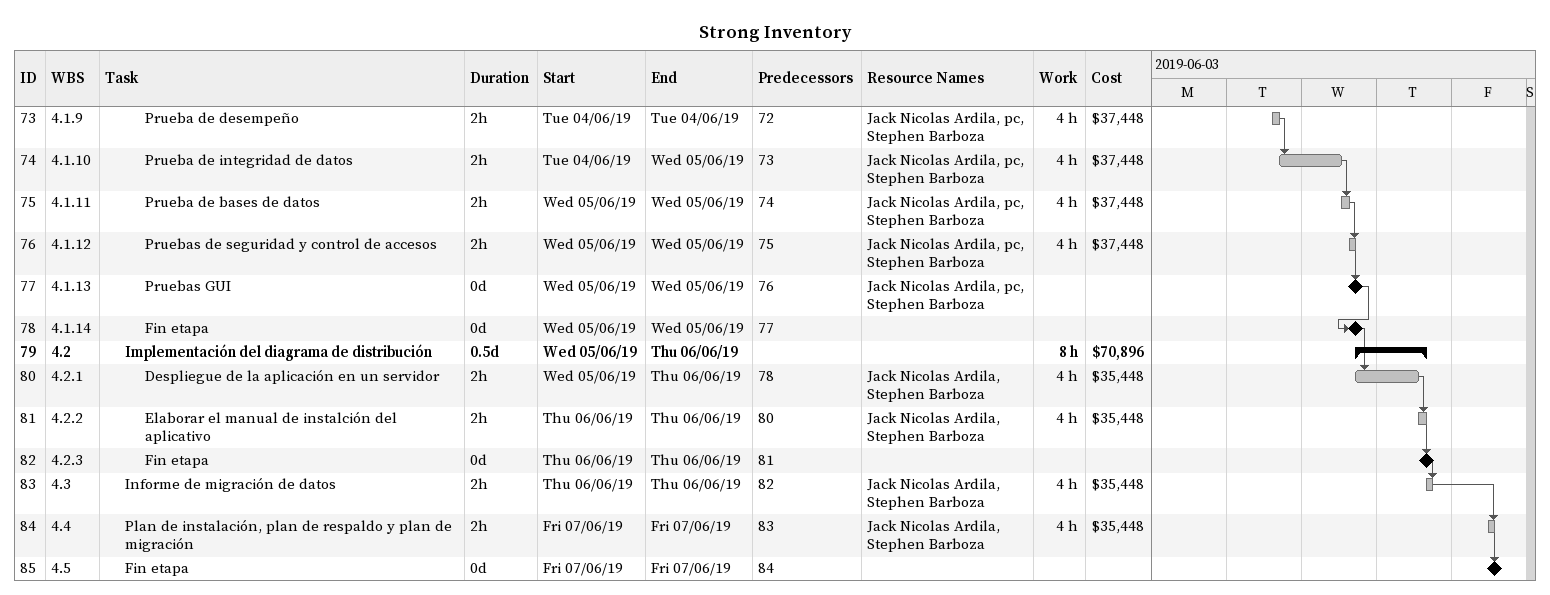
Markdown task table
Strong Inventory

| ID | WBS | Task | Duration | Start | Finish | Predecessors | Resources | Work (h) | Cost ($) |
|---|---|---|---|---|---|---|---|---|---|
| 73 | 4.1.9 | Prueba de desempeño | 2h | 2019-06-04 | 2019-06-04 | 72 | Jack Nicolas Ardila, pc, Stephen Barboza | 4 | 37448 |
| 74 | 4.1.10 | Prueba de integridad de datos | 2h | 2019-06-04 | 2019-06-05 | 73 | Jack Nicolas Ardila, pc, Stephen Barboza | 4 | 37448 |
| 75 | 4.1.11 | Prueba de bases de datos | 2h | 2019-06-05 | 2019-06-05 | 74 | Jack Nicolas Ardila, pc, Stephen Barboza | 4 | 37448 |
| 76 | 4.1.12 | Pruebas de seguridad y control de accesos | 2h | 2019-06-05 | 2019-06-05 | 75 | Jack Nicolas Ardila, pc, Stephen Barboza | 4 | 37448 |
| 77 | 4.1.13 | Pruebas GUI | 0d | 2019-06-05 | 2019-06-05 | 76 | Jack Nicolas Ardila, pc, Stephen Barboza |  |  |
| 78 | 4.1.14 | Fin etapa | 0d | 2019-06-05 | 2019-06-05 | 77 |  |  |  |
| 79 | 4.2 | **Implementación del diagrama de distribución** | 0.5d | 2019-06-05 | 2019-06-06 |  |  | 8 | 70896 |
| 80 | 4.2.1 | Despliegue de la aplicación en un servidor | 2h | 2019-06-05 | 2019-06-06 | 78 | Jack Nicolas Ardila, Stephen Barboza | 4 | 35448 |
| 81 | 4.2.2 | Elaborar el manual de instalción del aplicativo | 2h | 2019-06-06 | 2019-06-06 | 80 | Jack Nicolas Ardila, Stephen Barboza | 4 | 35448 |
| 82 | 4.2.3 | Fin etapa | 0d | 2019-06-06 | 2019-06-06 | 81 |  |  |  |
| 83 | 4.3 | Informe de migración de datos | 2h | 2019-06-06 | 2019-06-06 | 82 | Jack Nicolas Ardila, Stephen Barboza | 4 | 35448 |
| 84 | 4.4 | Plan de instalación, plan de respaldo y plan de migración | 2h | 2019-06-07 | 2019-06-07 | 83 | Jack Nicolas Ardila, Stephen Barboza | 4 | 35448 |
| 85 | 4.5 | Fin etapa | 0d | 2019-06-07 | 2019-06-07 | 84 |  |  |  |
